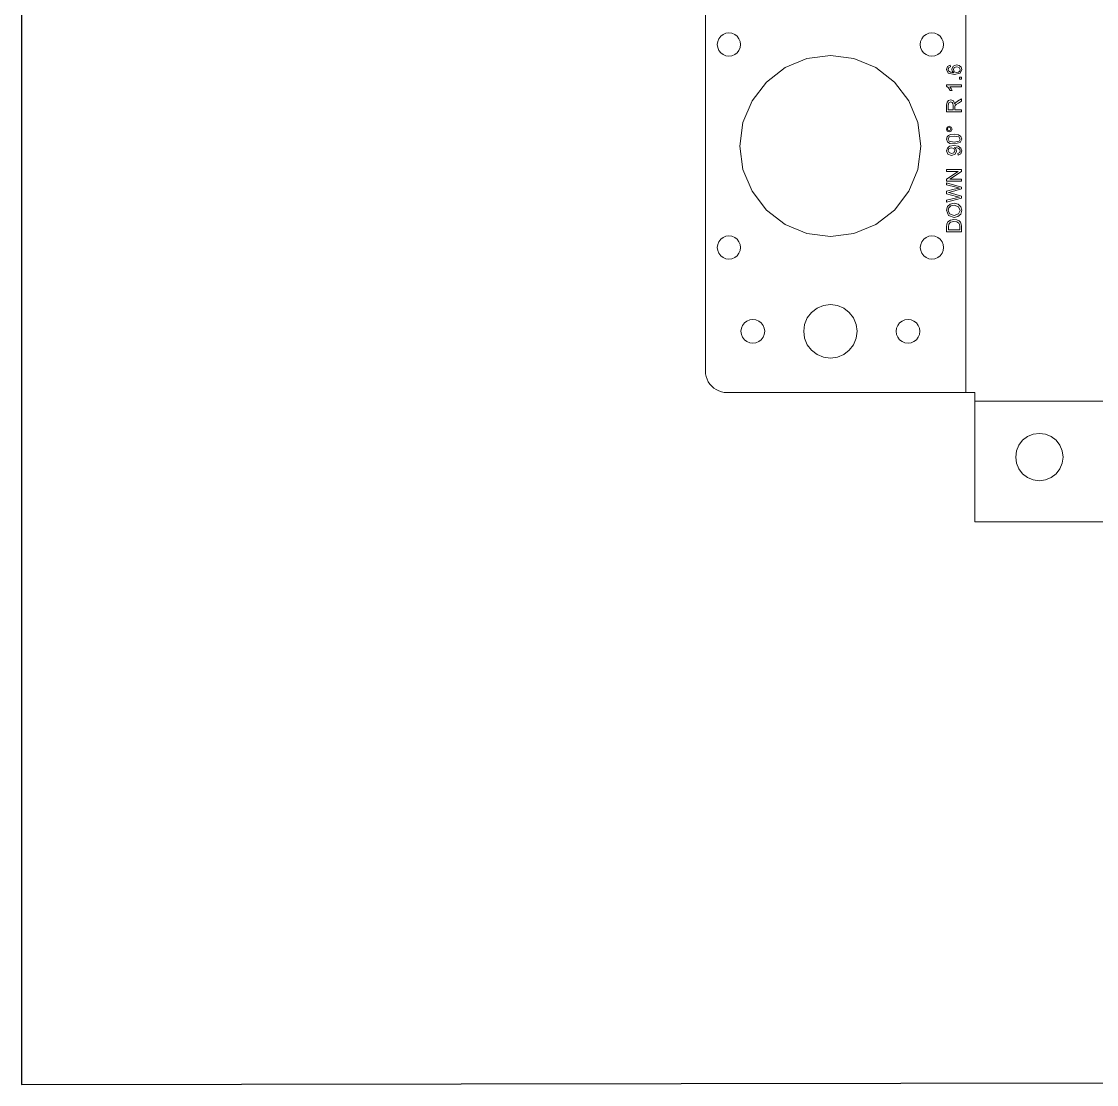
# Model space of a CAD drawing. Extents: x 0 to 2200, y 1000 to 1655.
# Drawn here: x 0 to 249.4, y 1000 to 1246.7 of the extents above; entities that cross this region are included whole.
import ezdxf

# ---------------------------------------------------------------- set-up
doc = ezdxf.new("R2010")
doc.units = 0
doc.layers.get('0').update_dxf_attribs({"linetype": 'CONTINUOUS', "lineweight": 25, "true_color": 0xffffff})
doc.layers.add('Layer0', color=7, linetype='BYLAYER', lineweight=5)

msp = doc.modelspace()

# ---------------------------------------------------------------- linework, layer by layer
for p, q in [((0, 1600), (0, 1000)), ((0, 1000), (1439.95, 1002.36))]:
    msp.add_line(p, q)
at = {"layer": 'Layer0', "color": 2, "true_color": 0xffff00}
for p, q in [((219.1, 1274.98), (219.1, 1160.58)), ((221.14, 1158.54), (671.14, 1158.54))]:
    msp.add_line(p, q, dxfattribs=at)
at = {"layer": 'Layer0'}
for p, q in [((158.66, 1269.98), (158.66, 1165.58)), ((161.5, 1242.03), (161.41, 1241.33)), ((161.77, 1242.68), (161.5, 1242.03)), ((162.2, 1243.24), (161.77, 1242.68)), ((162.76, 1243.67), (162.2, 1243.24)), ((163.41, 1243.94), (162.76, 1243.67)), ((164.11, 1244.03), (163.41, 1243.94)), ((164.8, 1243.94), (164.11, 1244.03)), ((165.46, 1243.67), (164.8, 1243.94)), ((166.02, 1243.24), (165.46, 1243.67)), ((166.44, 1242.68), (166.02, 1243.24)), ((166.71, 1242.03), (166.44, 1242.68)), ((166.81, 1241.33), (166.71, 1242.03)), ((208.58, 1242.03), (208.49, 1241.33)), ((208.85, 1242.68), (208.58, 1242.03)), ((209.28, 1243.24), (208.85, 1242.68)), ((209.84, 1243.67), (209.28, 1243.24)), ((210.49, 1243.94), (209.84, 1243.67)), ((211.19, 1244.03), (210.49, 1243.94)), ((211.89, 1243.94), (211.19, 1244.03)), ((212.54, 1243.67), (211.89, 1243.94)), ((213.1, 1243.24), (212.54, 1243.67)), ((213.53, 1242.68), (213.1, 1243.24)), ((213.8, 1242.03), (213.53, 1242.68)), ((213.89, 1241.33), (213.8, 1242.03)), ((161.41, 1241.33), (161.5, 1240.63)), ((161.5, 1240.63), (161.77, 1239.98)), ((161.77, 1239.98), (162.2, 1239.42)), ((162.2, 1239.42), (162.76, 1238.99)), ((165.46, 1238.99), (166.02, 1239.42)), ((166.02, 1239.42), (166.44, 1239.98)), ((166.44, 1239.98), (166.71, 1240.63)), ((166.71, 1240.63), (166.81, 1241.33)), ((208.49, 1241.33), (208.58, 1240.63)), ((208.58, 1240.63), (208.85, 1239.98)), ((208.85, 1239.98), (209.28, 1239.42)), ((209.28, 1239.42), (209.84, 1238.99)), ((212.54, 1238.99), (213.1, 1239.42)), ((213.1, 1239.42), (213.53, 1239.98)), ((213.53, 1239.98), (213.8, 1240.63)), ((213.8, 1240.63), (213.89, 1241.33)), ((162.76, 1238.99), (163.41, 1238.72)), ((163.41, 1238.72), (164.11, 1238.63)), ((164.11, 1238.63), (164.8, 1238.72)), ((164.8, 1238.72), (165.46, 1238.99)), ((182.22, 1238.07), (177.16, 1235.97)), ((187.66, 1238.78), (182.22, 1238.07)), ((193.09, 1238.07), (187.66, 1238.78)), ((198.16, 1235.97), (193.09, 1238.07)), ((209.84, 1238.99), (210.49, 1238.72)), ((210.49, 1238.72), (211.19, 1238.63)), ((211.19, 1238.63), (211.89, 1238.72)), ((211.89, 1238.72), (212.54, 1238.99)), ((177.16, 1235.97), (172.81, 1232.63)), ((202.51, 1232.63), (198.16, 1235.97)), ((214.6, 1235.57), (214.83, 1236.24)), ((214.99, 1234.71), (214.6, 1235.57)), ((214.83, 1236.24), (215.46, 1236.55)), ((215.13, 1235.97), (214.95, 1235.55)), ((214.95, 1235.55), (215.06, 1235.19)), ((216.44, 1234.34), (214.99, 1234.71)), ((215.06, 1235.19), (215.48, 1234.88)), ((215.49, 1236.13), (215.13, 1235.97)), ((215.46, 1236.55), (215.49, 1236.13)), ((215.48, 1234.88), (216.28, 1234.76)), ((215.82, 1235.59), (216.13, 1236.31)), ((215.93, 1235.13), (215.82, 1235.59)), ((216.28, 1234.76), (215.93, 1235.13)), ((216.13, 1236.31), (216.94, 1236.61)), ((216.4, 1235.99), (216.2, 1235.51)), ((216.2, 1235.51), (216.4, 1235.02)), ((216.96, 1236.18), (216.4, 1235.99)), ((216.4, 1235.02), (216.94, 1234.82)), ((217.72, 1234.67), (216.44, 1234.34)), ((216.94, 1236.61), (217.54, 1236.47)), ((216.94, 1234.82), (217.36, 1234.92)), ((217.55, 1235.98), (216.96, 1236.18)), ((217.36, 1234.92), (217.66, 1235.17)), ((217.54, 1236.47), (217.97, 1236.09)), ((217.77, 1235.52), (217.55, 1235.98)), ((217.66, 1235.17), (217.77, 1235.52)), ((218.11, 1235.53), (217.72, 1234.67)), ((217.97, 1236.09), (218.11, 1235.53)), ((172.81, 1232.63), (169.47, 1228.28)), ((205.84, 1228.28), (202.51, 1232.63)), ((217.57, 1233.26), (217.57, 1233.74)), ((217.57, 1233.74), (218.05, 1233.74)), ((218.05, 1233.26), (217.57, 1233.26)), ((218.05, 1233.74), (218.05, 1233.26)), ((214.6, 1231.67), (214.6, 1231.94)), ((214.6, 1231.94), (218.05, 1231.94)), ((215.06, 1231.29), (214.6, 1231.67)), ((215.46, 1230.67), (215.06, 1231.29)), ((218.05, 1231.52), (215.36, 1231.52)), ((215.36, 1231.52), (215.65, 1231.11)), ((215.87, 1230.67), (215.46, 1230.67)), ((215.65, 1231.11), (215.87, 1230.67)), ((218.05, 1231.94), (218.05, 1231.52)), ((169.47, 1228.28), (167.37, 1223.22)), ((207.94, 1223.22), (205.84, 1228.28)), ((214.61, 1227.24), (214.71, 1227.94)), ((214.61, 1225.72), (214.61, 1227.24)), ((214.71, 1227.94), (215.03, 1228.32)), ((215.15, 1227.82), (214.99, 1227.26)), ((214.99, 1227.26), (214.99, 1226.17)), ((215.03, 1228.32), (215.55, 1228.47)), ((215.55, 1228), (215.15, 1227.82)), ((215.55, 1228.47), (216.17, 1228.23)), ((215.86, 1227.91), (215.55, 1228)), ((216.07, 1227.64), (215.86, 1227.91)), ((216.13, 1227.15), (216.07, 1227.64)), ((216.13, 1226.17), (216.13, 1227.15)), ((216.17, 1228.23), (216.49, 1227.5)), ((216.49, 1227.5), (216.66, 1227.77)), ((216.54, 1226.95), (216.53, 1226.7)), ((216.63, 1227.16), (216.54, 1226.95)), ((216.86, 1227.39), (216.63, 1227.16)), ((216.66, 1227.77), (217.12, 1228.15)), ((217.34, 1227.72), (216.86, 1227.39)), ((217.12, 1228.15), (218.05, 1228.75)), ((218.05, 1228.18), (217.34, 1227.72)), ((218.05, 1228.75), (218.05, 1228.18)), ((218.05, 1225.72), (214.61, 1225.72)), ((214.99, 1226.17), (216.13, 1226.17)), ((216.53, 1226.7), (216.53, 1226.17)), ((216.53, 1226.17), (218.05, 1226.17)), ((218.05, 1226.17), (218.05, 1225.72)), ((167.37, 1223.22), (166.66, 1217.78)), ((208.66, 1217.78), (207.94, 1223.22)), ((214.55, 1221.7), (214.74, 1222.16)), ((214.74, 1222.16), (215.2, 1222.35)), ((214.92, 1221.98), (214.81, 1221.7)), ((215.2, 1222.09), (214.92, 1221.98)), ((215.2, 1222.35), (215.67, 1222.16)), ((215.49, 1221.98), (215.2, 1222.09)), ((215.6, 1221.7), (215.49, 1221.98)), ((215.67, 1222.16), (215.86, 1221.7)), ((214.74, 1221.24), (214.55, 1221.7)), ((214.6, 1219.39), (214.71, 1219.88)), ((214.71, 1219.88), (215.03, 1220.22)), ((215.2, 1221.05), (214.74, 1221.24)), ((214.81, 1221.7), (214.92, 1221.42)), ((214.92, 1221.42), (215.2, 1221.3)), ((215.23, 1219.88), (214.95, 1219.39)), ((215.03, 1220.22), (215.54, 1220.44)), ((215.2, 1221.3), (215.49, 1221.42)), ((215.67, 1221.24), (215.2, 1221.05)), ((216.36, 1220.08), (215.23, 1219.88)), ((215.49, 1221.42), (215.6, 1221.7)), ((215.54, 1220.44), (216.36, 1220.52)), ((215.86, 1221.7), (215.67, 1221.24)), ((216.36, 1220.52), (217.34, 1220.39)), ((217.48, 1219.88), (216.36, 1220.08)), ((217.34, 1220.39), (217.91, 1220.02)), ((217.77, 1219.39), (217.48, 1219.88)), ((217.91, 1220.02), (218.11, 1219.39)), ((166.66, 1217.78), (167.37, 1212.35)), ((207.94, 1212.35), (208.66, 1217.78)), ((214.8, 1218.77), (214.6, 1219.39)), ((214.6, 1216.68), (214.78, 1217.29)), ((214.78, 1217.29), (215.3, 1217.72)), ((215.38, 1218.4), (214.8, 1218.77)), ((214.95, 1219.39), (215.2, 1218.92)), ((215.16, 1217.2), (214.95, 1216.73)), ((215.74, 1217.39), (215.16, 1217.2)), ((215.2, 1218.92), (216.36, 1218.71)), ((215.3, 1217.72), (216.26, 1217.86)), ((216.36, 1218.27), (215.38, 1218.4)), ((216.31, 1217.2), (215.74, 1217.39)), ((216.26, 1217.86), (217.31, 1217.72)), ((216.51, 1216.72), (216.31, 1217.2)), ((216.36, 1218.71), (217.49, 1218.9)), ((217.76, 1218.61), (216.36, 1218.27)), ((216.52, 1217.44), (216.43, 1217.44)), ((216.43, 1217.44), (216.76, 1217.09)), ((217.04, 1217.38), (216.52, 1217.44)), ((216.76, 1217.09), (216.89, 1216.62)), ((217.44, 1217.22), (217.04, 1217.38)), ((217.31, 1217.72), (217.91, 1217.29)), ((217.68, 1216.98), (217.44, 1217.22)), ((217.49, 1218.9), (217.77, 1219.39)), ((217.77, 1216.64), (217.68, 1216.98)), ((218.11, 1219.39), (217.76, 1218.61)), ((217.91, 1217.29), (218.11, 1216.63)), ((214.92, 1215.91), (214.6, 1216.68)), ((215.76, 1215.6), (214.92, 1215.91)), ((214.95, 1216.73), (215.18, 1216.24)), ((215.18, 1216.24), (215.78, 1216.03)), ((216.58, 1215.89), (215.76, 1215.6)), ((215.78, 1216.03), (216.31, 1216.23)), ((216.31, 1216.23), (216.51, 1216.72)), ((216.89, 1216.62), (216.58, 1215.89)), ((217.22, 1216.07), (217.64, 1216.26)), ((217.26, 1215.66), (217.22, 1216.07)), ((217.89, 1215.97), (217.26, 1215.66)), ((217.64, 1216.26), (217.77, 1216.64)), ((218.11, 1216.63), (217.89, 1215.97)), ((167.37, 1212.35), (169.47, 1207.28)), ((205.84, 1207.28), (207.94, 1212.35)), ((214.61, 1211.9), (214.61, 1212.33)), ((214.61, 1212.33), (218.05, 1212.33)), ((218.05, 1212.33), (218.05, 1211.86)), ((214.61, 1210.09), (217.32, 1211.9)), ((217.32, 1211.9), (214.61, 1211.9)), ((214.61, 1209.62), (214.61, 1210.09)), ((218.05, 1209.62), (214.61, 1209.62)), ((218.05, 1211.86), (215.35, 1210.06)), ((215.35, 1210.06), (218.05, 1210.06)), ((218.05, 1210.06), (218.05, 1209.62)), ((169.47, 1207.28), (172.81, 1202.93)), ((202.51, 1202.93), (205.84, 1207.28)), ((214.61, 1208.74), (214.61, 1209.2)), ((214.61, 1209.2), (218.05, 1208.26)), ((216.82, 1208.2), (214.61, 1208.74)), ((214.61, 1207.27), (216.36, 1207.76)), ((214.61, 1206.72), (214.61, 1207.27)), ((215.43, 1207.09), (215.03, 1206.98)), ((218.05, 1207.82), (215.43, 1207.09)), ((216.36, 1207.76), (217.57, 1208.03)), ((217.57, 1208.03), (216.82, 1208.2)), ((218.05, 1208.26), (218.05, 1207.82)), ((216.94, 1206.07), (214.61, 1206.72)), ((214.61, 1205.24), (216.87, 1205.77)), ((218.05, 1205.69), (214.61, 1204.78)), ((214.61, 1204.78), (214.61, 1205.24)), ((215.03, 1206.98), (215.43, 1206.88)), ((215.43, 1206.88), (218.05, 1206.15)), ((216.87, 1205.77), (217.57, 1205.91)), ((217.57, 1205.91), (216.94, 1206.07)), ((218.05, 1206.15), (218.05, 1205.69)), ((172.81, 1202.93), (177.16, 1199.6)), ((198.16, 1199.6), (202.51, 1202.93)), ((214.55, 1202.86), (214.78, 1203.72)), ((215.04, 1201.67), (214.55, 1202.86)), ((214.78, 1203.72), (215.41, 1204.3)), ((215.12, 1203.47), (214.94, 1202.86)), ((214.94, 1202.86), (215.28, 1202.03)), ((215.6, 1203.89), (215.12, 1203.47)), ((215.28, 1202.03), (216.39, 1201.68)), ((215.41, 1204.3), (216.34, 1204.5)), ((216.34, 1204.03), (215.6, 1203.89)), ((216.34, 1204.5), (217.28, 1204.29)), ((217.36, 1203.7), (216.34, 1204.03)), ((216.39, 1201.68), (217.37, 1202.01)), ((217.28, 1204.29), (217.9, 1203.69)), ((217.72, 1202.85), (217.36, 1203.7)), ((217.37, 1202.01), (217.72, 1202.85)), ((218.11, 1202.86), (217.88, 1201.99)), ((217.9, 1203.69), (218.11, 1202.86)), ((177.16, 1199.6), (182.22, 1197.5)), ((193.09, 1197.5), (198.16, 1199.6)), ((214.61, 1199.06), (214.66, 1199.67)), ((214.66, 1199.67), (214.91, 1200.18)), ((214.91, 1200.18), (215.5, 1200.59)), ((215.09, 1199.64), (215.02, 1199.05)), ((216.38, 1201.21), (215.04, 1201.67)), ((215.48, 1200.07), (215.09, 1199.64)), ((216.31, 1200.25), (215.48, 1200.07)), ((215.5, 1200.59), (216.32, 1200.72)), ((216.97, 1200.16), (216.31, 1200.25)), ((216.32, 1200.72), (217.01, 1200.63)), ((217.24, 1201.41), (216.38, 1201.21)), ((217.41, 1199.91), (216.97, 1200.16)), ((217.01, 1200.63), (217.51, 1200.4)), ((217.88, 1201.99), (217.24, 1201.41)), ((217.59, 1199.6), (217.41, 1199.91)), ((217.51, 1200.4), (217.82, 1200.08)), ((217.65, 1199.07), (217.59, 1199.6)), ((217.82, 1200.08), (218, 1199.67)), ((218, 1199.67), (218.05, 1199.12)), ((182.22, 1197.5), (187.66, 1196.78)), ((187.66, 1196.78), (193.09, 1197.5)), ((214.61, 1197.88), (214.61, 1199.06)), ((218.05, 1197.88), (214.61, 1197.88)), ((215.02, 1199.05), (215.02, 1198.33)), ((215.02, 1198.33), (217.65, 1198.33)), ((217.65, 1198.33), (217.65, 1199.07)), ((218.05, 1199.12), (218.05, 1197.88)), ((161.5, 1194.93), (161.41, 1194.23)), ((161.77, 1195.58), (161.5, 1194.93)), ((162.2, 1196.14), (161.77, 1195.58)), ((162.76, 1196.57), (162.2, 1196.14)), ((163.41, 1196.84), (162.76, 1196.57)), ((164.11, 1196.93), (163.41, 1196.84)), ((164.8, 1196.84), (164.11, 1196.93)), ((165.46, 1196.57), (164.8, 1196.84)), ((166.02, 1196.14), (165.46, 1196.57)), ((166.44, 1195.58), (166.02, 1196.14)), ((166.71, 1194.93), (166.44, 1195.58)), ((166.81, 1194.23), (166.71, 1194.93)), ((208.6, 1194.93), (208.51, 1194.23)), ((208.87, 1195.58), (208.6, 1194.93)), ((209.3, 1196.14), (208.87, 1195.58)), ((209.86, 1196.57), (209.3, 1196.14)), ((210.51, 1196.84), (209.86, 1196.57)), ((211.21, 1196.93), (210.51, 1196.84)), ((211.9, 1196.84), (211.21, 1196.93)), ((212.56, 1196.57), (211.9, 1196.84)), ((213.12, 1196.14), (212.56, 1196.57)), ((213.54, 1195.58), (213.12, 1196.14)), ((213.81, 1194.93), (213.54, 1195.58)), ((213.91, 1194.23), (213.81, 1194.93)), ((161.41, 1194.23), (161.5, 1193.53)), ((161.5, 1193.53), (161.77, 1192.88)), ((161.77, 1192.88), (162.2, 1192.32)), ((162.2, 1192.32), (162.76, 1191.89)), ((165.46, 1191.89), (166.02, 1192.32)), ((166.02, 1192.32), (166.44, 1192.88)), ((166.44, 1192.88), (166.71, 1193.53)), ((166.71, 1193.53), (166.81, 1194.23)), ((208.51, 1194.23), (208.6, 1193.53)), ((208.6, 1193.53), (208.87, 1192.88)), ((208.87, 1192.88), (209.3, 1192.32)), ((209.3, 1192.32), (209.86, 1191.89)), ((212.56, 1191.89), (213.12, 1192.32)), ((213.12, 1192.32), (213.54, 1192.88)), ((213.54, 1192.88), (213.81, 1193.53)), ((213.81, 1193.53), (213.91, 1194.23)), ((162.76, 1191.89), (163.41, 1191.62)), ((163.41, 1191.62), (164.11, 1191.53)), ((164.11, 1191.53), (164.8, 1191.62)), ((164.8, 1191.62), (165.46, 1191.89)), ((209.86, 1191.89), (210.51, 1191.62)), ((210.51, 1191.62), (211.21, 1191.53)), ((211.21, 1191.53), (211.9, 1191.62)), ((211.9, 1191.62), (212.56, 1191.89)), ((184.56, 1180.15), (183.27, 1179.17)), ((186.05, 1180.77), (184.56, 1180.15)), ((187.66, 1180.98), (186.05, 1180.77)), ((189.26, 1180.77), (187.66, 1180.98)), ((190.76, 1180.15), (189.26, 1180.77)), ((192.04, 1179.17), (190.76, 1180.15)), ((168.28, 1177.16), (167.71, 1176.73)), ((168.94, 1177.44), (168.28, 1177.16)), ((169.66, 1177.53), (168.94, 1177.44)), ((170.37, 1177.44), (169.66, 1177.53)), ((171.03, 1177.16), (170.37, 1177.44)), ((171.6, 1176.73), (171.03, 1177.16)), ((182.29, 1177.88), (181.67, 1176.39)), ((183.27, 1179.17), (182.29, 1177.88)), ((193.03, 1177.88), (192.04, 1179.17)), ((193.64, 1176.39), (193.03, 1177.88)), ((204.28, 1177.16), (203.71, 1176.73)), ((204.94, 1177.44), (204.28, 1177.16)), ((205.66, 1177.53), (204.94, 1177.44)), ((206.37, 1177.44), (205.66, 1177.53)), ((207.03, 1177.16), (206.37, 1177.44)), ((207.6, 1176.73), (207.03, 1177.16)), ((167, 1175.49), (166.91, 1174.78)), ((166.91, 1174.78), (167, 1174.07)), ((167.27, 1176.16), (167, 1175.49)), ((167.71, 1176.73), (167.27, 1176.16)), ((172.04, 1176.16), (171.6, 1176.73)), ((172.31, 1175.49), (172.04, 1176.16)), ((172.41, 1174.78), (172.31, 1175.49)), ((172.31, 1174.07), (172.41, 1174.78)), ((181.67, 1176.39), (181.46, 1174.78)), ((181.46, 1174.78), (181.67, 1173.18)), ((193.86, 1174.78), (193.64, 1176.39)), ((193.64, 1173.18), (193.86, 1174.78)), ((203, 1175.49), (202.91, 1174.78)), ((202.91, 1174.78), (203, 1174.07)), ((203.27, 1176.16), (203, 1175.49)), ((203.71, 1176.73), (203.27, 1176.16)), ((208.04, 1176.16), (207.6, 1176.73)), ((208.31, 1175.49), (208.04, 1176.16)), ((208.41, 1174.78), (208.31, 1175.49)), ((208.31, 1174.07), (208.41, 1174.78)), ((167, 1174.07), (167.27, 1173.41)), ((167.27, 1173.41), (167.71, 1172.84)), ((167.71, 1172.84), (168.28, 1172.4)), ((168.28, 1172.4), (168.94, 1172.13)), ((168.94, 1172.13), (169.66, 1172.03)), ((169.66, 1172.03), (170.37, 1172.13)), ((170.37, 1172.13), (171.03, 1172.4)), ((171.03, 1172.4), (171.6, 1172.84)), ((171.6, 1172.84), (172.04, 1173.41)), ((172.04, 1173.41), (172.31, 1174.07)), ((181.67, 1173.18), (182.29, 1171.68)), ((193.03, 1171.68), (193.64, 1173.18)), ((203, 1174.07), (203.27, 1173.41)), ((203.27, 1173.41), (203.71, 1172.84)), ((203.71, 1172.84), (204.28, 1172.4)), ((204.28, 1172.4), (204.94, 1172.13)), ((204.94, 1172.13), (205.66, 1172.03)), ((205.66, 1172.03), (206.37, 1172.13)), ((206.37, 1172.13), (207.03, 1172.4)), ((207.03, 1172.4), (207.6, 1172.84)), ((207.6, 1172.84), (208.04, 1173.41)), ((208.04, 1173.41), (208.31, 1174.07)), ((182.29, 1171.68), (183.27, 1170.4)), ((183.27, 1170.4), (184.56, 1169.41)), ((190.76, 1169.41), (192.04, 1170.4)), ((192.04, 1170.4), (193.03, 1171.68)), ((184.56, 1169.41), (186.05, 1168.79)), ((186.05, 1168.79), (187.66, 1168.58)), ((187.66, 1168.58), (189.26, 1168.79)), ((189.26, 1168.79), (190.76, 1169.41)), ((158.66, 1165.58), (158.7, 1164.93)), ((158.7, 1164.93), (158.83, 1164.29)), ((158.83, 1164.29), (159.04, 1163.67)), ((159.04, 1163.67), (159.33, 1163.08)), ((159.33, 1163.08), (159.69, 1162.54)), ((159.69, 1162.54), (160.12, 1162.05)), ((160.12, 1162.05), (160.61, 1161.62)), ((160.61, 1161.62), (161.16, 1161.25)), ((161.16, 1161.25), (161.74, 1160.96)), ((161.74, 1160.96), (162.36, 1160.75)), ((162.36, 1160.75), (163, 1160.62)), ((163, 1160.62), (163.66, 1160.58)), ((219.1, 1160.58), (163.66, 1160.58)), ((221.14, 1160.58), (219.1, 1160.58)), ((221.14, 1158.54), (221.14, 1160.58)), ((221.14, 1130.6), (221.14, 1158.54)), ((233.39, 1150.36), (232.25, 1149.49)), ((234.72, 1150.91), (233.39, 1150.36)), ((236.14, 1151.1), (234.72, 1150.91)), ((237.56, 1150.91), (236.14, 1151.1)), ((238.89, 1150.36), (237.56, 1150.91)), ((240.03, 1149.49), (238.89, 1150.36)), ((231.38, 1148.35), (230.83, 1147.02)), ((232.25, 1149.49), (231.38, 1148.35)), ((240.9, 1148.35), (240.03, 1149.49)), ((241.45, 1147.02), (240.9, 1148.35)), ((230.83, 1147.02), (230.64, 1145.6)), ((230.64, 1145.6), (230.83, 1144.17)), ((241.64, 1145.6), (241.45, 1147.02)), ((241.45, 1144.17), (241.64, 1145.6)), ((230.83, 1144.17), (231.38, 1142.85)), ((231.38, 1142.85), (232.25, 1141.71)), ((240.03, 1141.71), (240.9, 1142.85)), ((240.9, 1142.85), (241.45, 1144.17)), ((232.25, 1141.71), (233.39, 1140.83)), ((233.39, 1140.83), (234.72, 1140.29)), ((234.72, 1140.29), (236.14, 1140.1)), ((236.14, 1140.1), (237.56, 1140.29)), ((237.56, 1140.29), (238.89, 1140.83)), ((238.89, 1140.83), (240.03, 1141.71)), ((671.14, 1130.6), (221.14, 1130.6))]:
    msp.add_line(p, q, dxfattribs=at)

doc.saveas('drawing.dxf')
